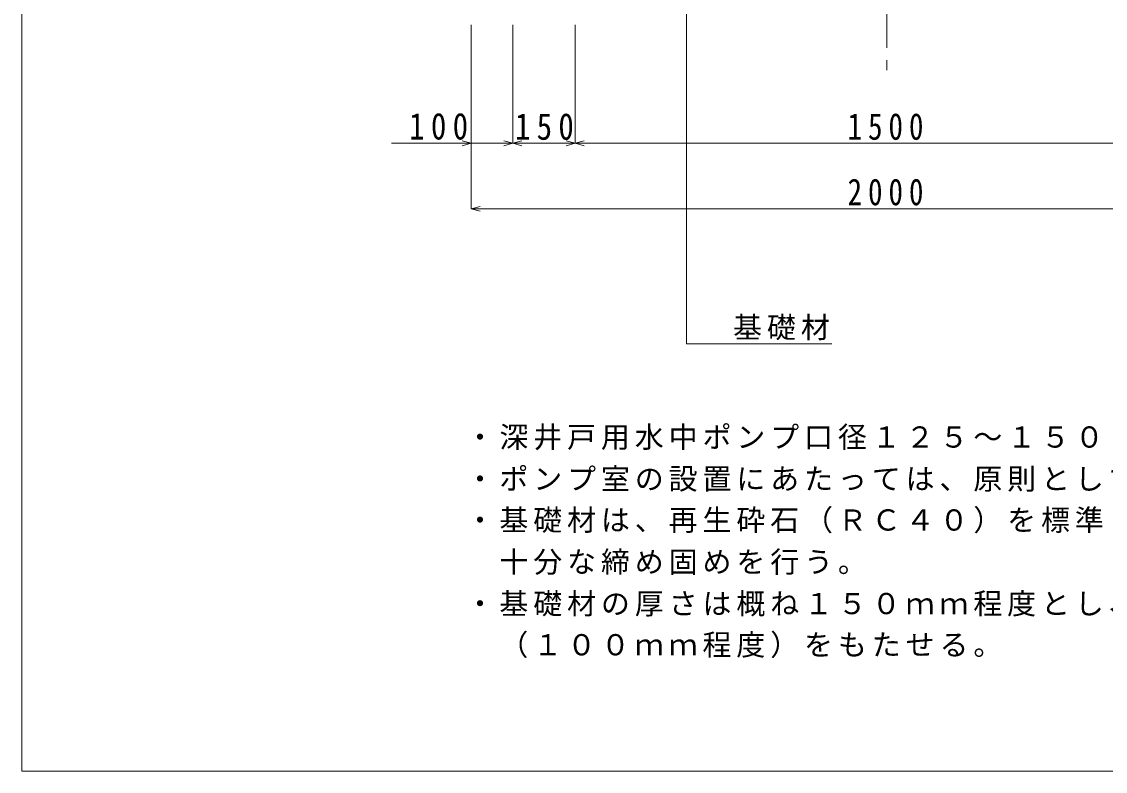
# Model space of a CAD drawing. Units: millimetres, scale not verified. Extents: x -6164 to 5771, y -4092 to 4364.
# Drawn here: x -6164 to -3557, y -4092 to -2289 of the extents above; entities that cross this region are included whole.
import ezdxf

# ---------------------------------------------------------------- set-up
doc = ezdxf.new("R2010")
doc.units = ezdxf.units.MM
doc.header["$LTSCALE"] = 30
doc.linetypes.add('CHAIN2', pattern=[12, 9, -1, 1, -1])
for name, color, linetype, lineweight in [('0-2', 3, 'Continuous', 9), ('0-5_基礎', 7, 'Continuous', 9), ('0-6_寸法', 4, 'Continuous', 9), ('1-0', 7, 'Continuous', 9)]:
    doc.layers.add(name, color=color, linetype=linetype, lineweight=lineweight)
doc.styles.add('ＭＳ ゴシック', font='')
doc.styles.get('ＭＳ ゴシック').set_extended_font_data('MS Gothic')

msp = doc.modelspace()

# ---------------------------------------------------------------- linework, layer by layer
at = {"layer": '0-2', "color": 7, "linetype": 'CHAIN2'}
msp.add_line((-4082.75, -282), (-4082.75, -2405.65), dxfattribs=at)
at = {"layer": '0-5_基礎'}
for p, q in [((-4564.54, -2209.42), (-4564.54, -3064.24)), ((-4564.54, -3064.24), (-4215.11, -3064.24))]:
    msp.add_line(p, q, dxfattribs=at)
at = {"layer": '0-6_寸法'}
for p, q in [((-5082.75, -2581.66), (-5082.75, -2296.66)), ((-4982.75, -2581.66), (-4982.75, -2296.66)), ((-4832.75, -2581.66), (-4832.75, -2296.66)), ((-5082.75, -2581.66), (-5274.85, -2581.66)), ((-5082.75, -2581.66), (-5104.48, -2575.84)), ((-5082.75, -2581.66), (-5104.48, -2587.48)), ((-5082.75, -2581.66), (-4982.75, -2581.66)), ((-5082.75, -2739.09), (-5082.75, -2581.66)), ((-4982.75, -2581.66), (-5057.75, -2581.66)), ((-4982.75, -2581.66), (-5004.48, -2575.84)), ((-4982.75, -2581.66), (-5004.48, -2587.48)), ((-4982.75, -2581.66), (-4961.01, -2575.84)), ((-4982.75, -2581.66), (-4907.75, -2581.66)), ((-4982.75, -2581.66), (-4961.01, -2587.48)), ((-4982.75, -2581.66), (-4832.75, -2581.66)), ((-4832.75, -2581.66), (-4907.75, -2581.66)), ((-4832.75, -2581.66), (-4854.48, -2575.84)), ((-4832.75, -2581.66), (-4854.48, -2587.48)), ((-4832.75, -2581.66), (-4811.01, -2575.84)), ((-4832.75, -2581.66), (-4757.75, -2581.66)), ((-4832.75, -2581.66), (-4811.01, -2587.48)), ((-4832.75, -2581.66), (-3332.75, -2581.66)), ((-5082.75, -2739.09), (-5061.01, -2733.27)), ((-3082.75, -2739.09), (-5082.75, -2739.09)), ((-5082.75, -2739.09), (-5061.01, -2744.92))]:
    msp.add_line(p, q, dxfattribs=at)
at = {"layer": '1-0', "color": 5}
for p, q in [((-6164.46, 4364), (-6164.46, -4091.96)), ((-6164.46, -4091.96), (5770.88, -4091.96))]:
    msp.add_line(p, q, dxfattribs=at)

# ---------------------------------------------------------------- texts
at = {"layer": '0-2', "color": 7, "char_height": 51.05, "attachment_point": 7, "style": 'ＭＳ ゴシック'}
for s, insert in [('\\T1.17;・基礎材は、再生砕石（ＲＣ４０）を標準とし、施工にあたっては', (-5096.29, -3519.77)), ('\\T1.17;\u3000十分な締め固めを行う。', (-5096.29, -3619.77)), ('\\T1.17;\u3000（１００ｍｍ程度）をもたせる。', (-5096.29, -3819.77))]:
    msp.add_mtext(s, dxfattribs=dict(at, insert=insert))
at = {"layer": '0-5_基礎', "char_height": 51.05, "attachment_point": 7, "style": 'ＭＳ ゴシック'}
for s, insert in [('\\T1.17;基礎材', (-4452.35, -3055.26)), ('\\T1.17;・深井戸用水中ポンプ口径１２５～１５０Ａ以下の場合に適用する。', (-5096.29, -3319.77)), ('\\T1.17;・ポンプ室の設置にあたっては、原則として地盤高と同レベルに仕上げる。', (-5096.29, -3419.77)), ('\\T1.17;・基礎材の厚さは概ね１５０ｍｍ程度とし、施工は幅は施工に必要な余裕', (-5096.29, -3719.77))]:
    msp.add_mtext(s, dxfattribs=dict(at, insert=insert))
at = {"layer": '0-6_寸法', "color": 7, "char_height": 64.15, "attachment_point": 7, "style": 'ＭＳ ゴシック'}
for s, insert in [('\\T1.41;\\W0.85;100', (-5231.84, -2573.56)), ('\\T1.41;\\W0.85;150', (-4977.43, -2574.16)), ('\\T1.41;\\W0.8;1500', (-4176.9, -2574.16)), ('\\T1.41;\\W0.8;2000', (-4176.9, -2731.59))]:
    msp.add_mtext(s, dxfattribs=dict(at, insert=insert))

doc.saveas('drawing.dxf')
